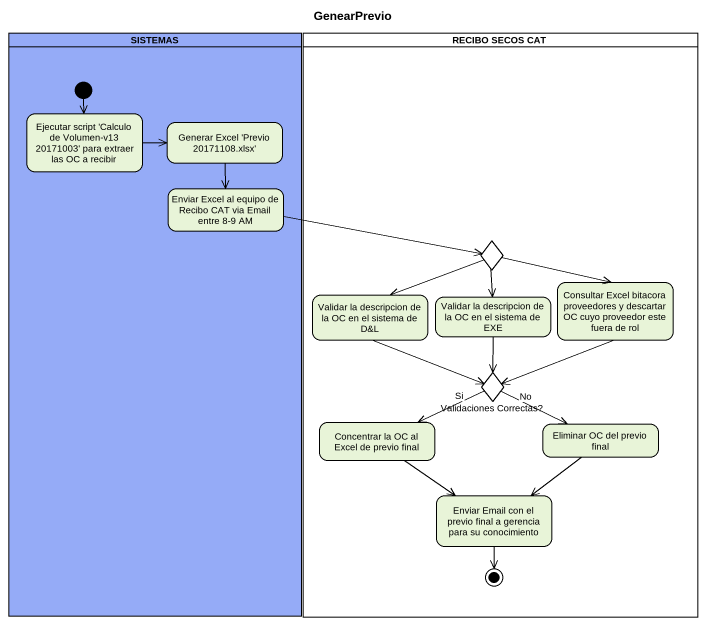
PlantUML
@startuml
title GenearPrevio
hide empty description
state SISTEMAS <<partition>> #95ABF7 {
  state "Ejecutar script 'Calculo de Volumen-v13 20171003' para extraer las OC a recibir" as Ejecutar_script_Calculo_de
  state "Generar Excel 'Previo 20171108.xlsx'" as Generar_Excel_Previo
  state "Enviar Excel al equipo de Recibo CAT via Email entre 8-9 AM" as Enviar_Excel_al_equipo_de
  [*] --> Ejecutar_script_Calculo_de
}
state "RECIBO SECOS CAT" as RECIBO_SECOS_CAT <<partition>> {
  state choice1 <<choice>>
  state "Consultar Excel bitacora proveedores y descartar OC cuyo proveedor este fuera de rol" as Consultar_Excel_bitacora
  state "Validar la descripcion de la OC en el sistema de D&L" as Validar_la_descripcion_de
  state "Validar la descripcion de la OC en el sistema de EXE" as Validar_la_descripcion_de_2
  state "Validaciones Correctas?" as Validaciones_Correctas <<choice>>
  state "Concentrar la OC al Excel de previo final" as Concentrar_la_OC_al_Excel
  state "Eliminar OC del previo final" as Eliminar_OC_del_previo_final
  state "Enviar Email con el previo final a gerencia para su conocimiento" as Enviar_Email_con_el_previo
  Enviar_Email_con_el_previo --> [*]
}
Ejecutar_script_Calculo_de -right-> Generar_Excel_Previo
Generar_Excel_Previo --> Enviar_Excel_al_equipo_de
Enviar_Excel_al_equipo_de -right-> choice1
choice1 -right-> Consultar_Excel_bitacora
choice1 -left-> Validar_la_descripcion_de
choice1 --> Validar_la_descripcion_de_2
Consultar_Excel_bitacora --> Validaciones_Correctas
Validar_la_descripcion_de -right-> Validaciones_Correctas
Validar_la_descripcion_de_2 --> Validaciones_Correctas
Validaciones_Correctas -left-> Concentrar_la_OC_al_Excel : Si
Validaciones_Correctas -right-> Eliminar_OC_del_previo_final : No
Concentrar_la_OC_al_Excel --> Enviar_Email_con_el_previo
Eliminar_OC_del_previo_final --> Enviar_Email_con_el_previo
@enduml
